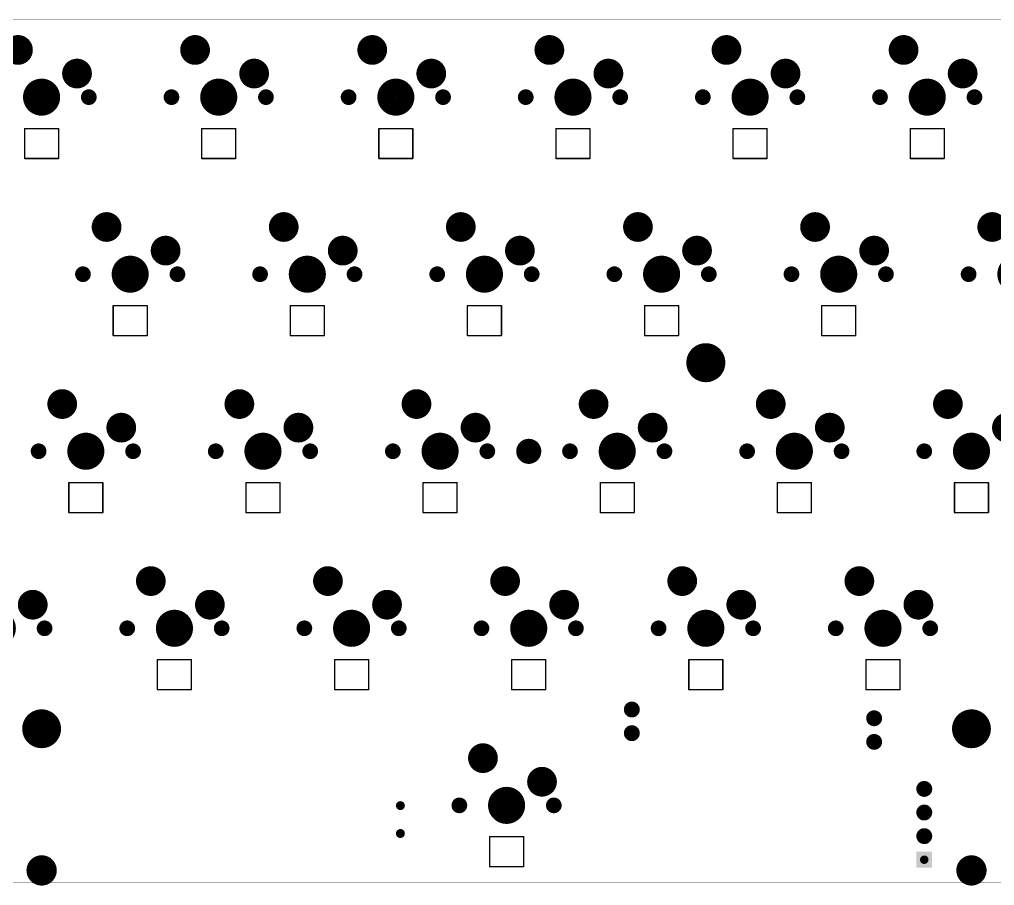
# Model space of a CAD drawing. Extents: x 589 to 894, y 793 to 886.
# Drawn here: x 710.5 to 815.4, y 792.8 to 886 of the extents above; entities that cross this region are included whole.
import ezdxf

# ---------------------------------------------------------------- set-up
doc = ezdxf.new("R2010")
doc.units = 0
doc.layers.get('0').update_dxf_attribs({"linetype": 'CONTINUOUS'})
for name, color, linetype in [('BOTTOMSOLDER', 6, 'CONTINUOUS'), ('KEEPOUTLAYER', 6, 'CONTINUOUS'), ('PADHOLELAYER', 156, 'CONTINUOUS')]:
    doc.layers.add(name, color=color, linetype=linetype)

# ---------------------------------------------------------------- blocks, each defined once
blk = doc.blocks.new('6028RGB_10')
at = {"layer": 'KEEPOUTLAYER', "const_width": 0.15}
for points in [[(-1.83, -1.6), (-1.83, 1.62)], [(-1.83, 1.62), (1.83, 1.62)], [(1.83, -1.6), (1.83, 1.62)], [(-1.83, -1.6), (1.83, -1.6)]]:
    blk.add_lwpolyline(points, dxfattribs=at)
at = {"layer": 'KEEPOUTLAYER', "const_width": 0.075}
for points in [[(-1.86, 1.62, 1), (-1.79, 1.62, 1)], [(-1.86, 1.62, 1), (-1.79, 1.62, 1)], [(1.79, 1.62, 1), (1.86, 1.62, 1)], [(1.79, 1.62, 1), (1.86, 1.62, 1)], [(-1.86, -1.6, 1), (-1.79, -1.6, 1)], [(-1.86, -1.6, 1), (-1.79, -1.6, 1)], [(1.79, -1.6, 1), (1.86, -1.6, 1)], [(1.79, -1.6, 1), (1.86, -1.6, 1)]]:
    blk.add_lwpolyline(points, format="xyb", close=True, dxfattribs=at)
blk = doc.blocks.new('6028RGB_11')
at = {"layer": 'KEEPOUTLAYER', "const_width": 0.15}
for points in [[(-1.83, 1.62), (1.83, 1.62)], [(-1.83, -1.6), (-1.83, 1.62)], [(1.83, -1.6), (1.83, 1.62)], [(-1.83, -1.6), (1.83, -1.6)]]:
    blk.add_lwpolyline(points, dxfattribs=at)
at = {"layer": 'KEEPOUTLAYER', "const_width": 0.075}
for points in [[(-1.86, 1.62, 1), (-1.79, 1.62, 1)], [(-1.86, 1.62, 1), (-1.79, 1.62, 1)], [(1.79, 1.62, 1), (1.86, 1.62, 1)], [(1.79, 1.62, 1), (1.86, 1.62, 1)], [(-1.86, -1.6, 1), (-1.79, -1.6, 1)], [(-1.86, -1.6, 1), (-1.79, -1.6, 1)], [(1.79, -1.6, 1), (1.86, -1.6, 1)], [(1.79, -1.6, 1), (1.86, -1.6, 1)]]:
    blk.add_lwpolyline(points, format="xyb", close=True, dxfattribs=at)
blk = doc.blocks.new('6028RGB_13')
at = {"layer": 'KEEPOUTLAYER', "const_width": 0.15}
for points in [[(-1.83, 1.62), (1.83, 1.62)], [(-1.83, -1.6), (-1.83, 1.62)], [(1.83, -1.6), (1.83, 1.62)], [(-1.83, -1.6), (1.83, -1.6)]]:
    blk.add_lwpolyline(points, dxfattribs=at)
at = {"layer": 'KEEPOUTLAYER', "const_width": 0.075}
for points in [[(-1.86, 1.62, 1), (-1.79, 1.62, 1)], [(-1.86, 1.62, 1), (-1.79, 1.62, 1)], [(1.79, 1.62, 1), (1.86, 1.62, 1)], [(1.79, 1.62, 1), (1.86, 1.62, 1)], [(-1.86, -1.6, 1), (-1.79, -1.6, 1)], [(-1.86, -1.6, 1), (-1.79, -1.6, 1)], [(1.79, -1.6, 1), (1.86, -1.6, 1)], [(1.79, -1.6, 1), (1.86, -1.6, 1)]]:
    blk.add_lwpolyline(points, format="xyb", close=True, dxfattribs=at)
blk = doc.blocks.new('6028RGB_20')
at = {"layer": 'KEEPOUTLAYER', "const_width": 0.15}
for points in [[(-1.83, -1.6), (-1.83, 1.62)], [(-1.83, 1.62), (1.83, 1.62)], [(1.83, -1.6), (1.83, 1.62)], [(-1.83, -1.6), (1.83, -1.6)]]:
    blk.add_lwpolyline(points, dxfattribs=at)
at = {"layer": 'KEEPOUTLAYER', "const_width": 0.075}
for points in [[(-1.86, 1.62, 1), (-1.79, 1.62, 1)], [(-1.86, 1.62, 1), (-1.79, 1.62, 1)], [(1.79, 1.62, 1), (1.86, 1.62, 1)], [(1.79, 1.62, 1), (1.86, 1.62, 1)], [(-1.86, -1.6, 1), (-1.79, -1.6, 1)], [(-1.86, -1.6, 1), (-1.79, -1.6, 1)], [(1.79, -1.6, 1), (1.86, -1.6, 1)], [(1.79, -1.6, 1), (1.86, -1.6, 1)]]:
    blk.add_lwpolyline(points, format="xyb", close=True, dxfattribs=at)
blk = doc.blocks.new('6028RGB_25')
at = {"layer": 'KEEPOUTLAYER', "const_width": 0.15}
for points in [[(-1.83, 1.62), (1.83, 1.62)], [(-1.83, -1.6), (-1.83, 1.62)], [(1.83, -1.6), (1.83, 1.62)], [(-1.83, -1.6), (1.83, -1.6)]]:
    blk.add_lwpolyline(points, dxfattribs=at)
at = {"layer": 'KEEPOUTLAYER', "const_width": 0.075}
for points in [[(-1.86, 1.62, 1), (-1.79, 1.62, 1)], [(-1.86, 1.62, 1), (-1.79, 1.62, 1)], [(1.79, 1.62, 1), (1.86, 1.62, 1)], [(1.79, 1.62, 1), (1.86, 1.62, 1)], [(-1.86, -1.6, 1), (-1.79, -1.6, 1)], [(-1.86, -1.6, 1), (-1.79, -1.6, 1)], [(1.79, -1.6, 1), (1.86, -1.6, 1)], [(1.79, -1.6, 1), (1.86, -1.6, 1)]]:
    blk.add_lwpolyline(points, format="xyb", close=True, dxfattribs=at)
blk = doc.blocks.new('6028RGB_26')
at = {"layer": 'KEEPOUTLAYER', "const_width": 0.15}
for points in [[(-1.83, -1.6), (-1.83, 1.62)], [(-1.83, 1.62), (1.83, 1.62)], [(1.83, -1.6), (1.83, 1.62)], [(-1.83, -1.6), (1.83, -1.6)]]:
    blk.add_lwpolyline(points, dxfattribs=at)
at = {"layer": 'KEEPOUTLAYER', "const_width": 0.075}
for points in [[(-1.86, 1.62, 1), (-1.79, 1.62, 1)], [(-1.86, 1.62, 1), (-1.79, 1.62, 1)], [(1.79, 1.62, 1), (1.86, 1.62, 1)], [(1.79, 1.62, 1), (1.86, 1.62, 1)], [(-1.86, -1.6, 1), (-1.79, -1.6, 1)], [(-1.86, -1.6, 1), (-1.79, -1.6, 1)], [(1.79, -1.6, 1), (1.86, -1.6, 1)], [(1.79, -1.6, 1), (1.86, -1.6, 1)]]:
    blk.add_lwpolyline(points, format="xyb", close=True, dxfattribs=at)
blk = doc.blocks.new('6028RGB_27')
at = {"layer": 'KEEPOUTLAYER', "const_width": 0.15}
for points in [[(-1.83, 1.62), (1.83, 1.62)], [(-1.83, -1.6), (-1.83, 1.62)], [(1.83, -1.6), (1.83, 1.62)], [(-1.83, -1.6), (1.83, -1.6)]]:
    blk.add_lwpolyline(points, dxfattribs=at)
at = {"layer": 'KEEPOUTLAYER', "const_width": 0.075}
for points in [[(-1.86, 1.62, 1), (-1.79, 1.62, 1)], [(-1.86, 1.62, 1), (-1.79, 1.62, 1)], [(1.79, 1.62, 1), (1.86, 1.62, 1)], [(1.79, 1.62, 1), (1.86, 1.62, 1)], [(-1.86, -1.6, 1), (-1.79, -1.6, 1)], [(-1.86, -1.6, 1), (-1.79, -1.6, 1)], [(1.79, -1.6, 1), (1.86, -1.6, 1)], [(1.79, -1.6, 1), (1.86, -1.6, 1)]]:
    blk.add_lwpolyline(points, format="xyb", close=True, dxfattribs=at)
blk = doc.blocks.new('6028RGB_28')
at = {"layer": 'KEEPOUTLAYER', "const_width": 0.15}
for points in [[(-1.83, -1.6), (-1.83, 1.62)], [(-1.83, 1.62), (1.83, 1.62)], [(1.83, -1.6), (1.83, 1.62)], [(-1.83, -1.6), (1.83, -1.6)]]:
    blk.add_lwpolyline(points, dxfattribs=at)
at = {"layer": 'KEEPOUTLAYER', "const_width": 0.075}
for points in [[(-1.86, 1.62, 1), (-1.79, 1.62, 1)], [(-1.86, 1.62, 1), (-1.79, 1.62, 1)], [(1.79, 1.62, 1), (1.86, 1.62, 1)], [(1.79, 1.62, 1), (1.86, 1.62, 1)], [(-1.86, -1.6, 1), (-1.79, -1.6, 1)], [(-1.86, -1.6, 1), (-1.79, -1.6, 1)], [(1.79, -1.6, 1), (1.86, -1.6, 1)], [(1.79, -1.6, 1), (1.86, -1.6, 1)]]:
    blk.add_lwpolyline(points, format="xyb", close=True, dxfattribs=at)
blk = doc.blocks.new('6028RGB_33')
at = {"layer": 'KEEPOUTLAYER', "const_width": 0.15}
for points in [[(-1.83, 1.62), (1.83, 1.62)], [(-1.83, -1.6), (-1.83, 1.62)], [(1.83, -1.6), (1.83, 1.62)], [(-1.83, -1.6), (1.83, -1.6)]]:
    blk.add_lwpolyline(points, dxfattribs=at)
at = {"layer": 'KEEPOUTLAYER', "const_width": 0.075}
for points in [[(-1.86, 1.62, 1), (-1.79, 1.62, 1)], [(-1.86, 1.62, 1), (-1.79, 1.62, 1)], [(1.79, 1.62, 1), (1.86, 1.62, 1)], [(1.79, 1.62, 1), (1.86, 1.62, 1)], [(-1.86, -1.6, 1), (-1.79, -1.6, 1)], [(-1.86, -1.6, 1), (-1.79, -1.6, 1)], [(1.79, -1.6, 1), (1.86, -1.6, 1)], [(1.79, -1.6, 1), (1.86, -1.6, 1)]]:
    blk.add_lwpolyline(points, format="xyb", close=True, dxfattribs=at)
blk = doc.blocks.new('6028RGB_34')
at = {"layer": 'KEEPOUTLAYER', "const_width": 0.15}
for points in [[(-1.83, -1.6), (-1.83, 1.62)], [(-1.83, 1.62), (1.83, 1.62)], [(1.83, -1.6), (1.83, 1.62)], [(-1.83, -1.6), (1.83, -1.6)]]:
    blk.add_lwpolyline(points, dxfattribs=at)
at = {"layer": 'KEEPOUTLAYER', "const_width": 0.075}
for points in [[(-1.86, 1.62, 1), (-1.79, 1.62, 1)], [(-1.86, 1.62, 1), (-1.79, 1.62, 1)], [(1.79, 1.62, 1), (1.86, 1.62, 1)], [(1.79, 1.62, 1), (1.86, 1.62, 1)], [(-1.86, -1.6, 1), (-1.79, -1.6, 1)], [(-1.86, -1.6, 1), (-1.79, -1.6, 1)], [(1.79, -1.6, 1), (1.86, -1.6, 1)], [(1.79, -1.6, 1), (1.86, -1.6, 1)]]:
    blk.add_lwpolyline(points, format="xyb", close=True, dxfattribs=at)
blk = doc.blocks.new('6028RGB_35')
at = {"layer": 'KEEPOUTLAYER', "const_width": 0.15}
for points in [[(-1.83, 1.62), (1.83, 1.62)], [(-1.83, -1.6), (-1.83, 1.62)], [(1.83, -1.6), (1.83, 1.62)], [(-1.83, -1.6), (1.83, -1.6)]]:
    blk.add_lwpolyline(points, dxfattribs=at)
at = {"layer": 'KEEPOUTLAYER', "const_width": 0.075}
for points in [[(-1.86, 1.62, 1), (-1.79, 1.62, 1)], [(-1.86, 1.62, 1), (-1.79, 1.62, 1)], [(1.79, 1.62, 1), (1.86, 1.62, 1)], [(1.79, 1.62, 1), (1.86, 1.62, 1)], [(-1.86, -1.6, 1), (-1.79, -1.6, 1)], [(-1.86, -1.6, 1), (-1.79, -1.6, 1)], [(1.79, -1.6, 1), (1.86, -1.6, 1)], [(1.79, -1.6, 1), (1.86, -1.6, 1)]]:
    blk.add_lwpolyline(points, format="xyb", close=True, dxfattribs=at)
blk = doc.blocks.new('6028RGB_36')
at = {"layer": 'KEEPOUTLAYER', "const_width": 0.15}
for points in [[(-1.83, -1.6), (-1.83, 1.62)], [(-1.83, 1.62), (1.83, 1.62)], [(1.83, -1.6), (1.83, 1.62)], [(-1.83, -1.6), (1.83, -1.6)]]:
    blk.add_lwpolyline(points, dxfattribs=at)
at = {"layer": 'KEEPOUTLAYER', "const_width": 0.075}
for points in [[(-1.86, 1.62, 1), (-1.79, 1.62, 1)], [(-1.86, 1.62, 1), (-1.79, 1.62, 1)], [(1.79, 1.62, 1), (1.86, 1.62, 1)], [(1.79, 1.62, 1), (1.86, 1.62, 1)], [(-1.86, -1.6, 1), (-1.79, -1.6, 1)], [(-1.86, -1.6, 1), (-1.79, -1.6, 1)], [(1.79, -1.6, 1), (1.86, -1.6, 1)], [(1.79, -1.6, 1), (1.86, -1.6, 1)]]:
    blk.add_lwpolyline(points, format="xyb", close=True, dxfattribs=at)
blk = doc.blocks.new('6028RGB_45')
at = {"layer": 'KEEPOUTLAYER', "const_width": 0.15}
for points in [[(-1.83, 1.62), (1.83, 1.62)], [(-1.83, -1.6), (-1.83, 1.62)], [(1.83, -1.6), (1.83, 1.62)], [(-1.83, -1.6), (1.83, -1.6)]]:
    blk.add_lwpolyline(points, dxfattribs=at)
at = {"layer": 'KEEPOUTLAYER', "const_width": 0.075}
for points in [[(-1.86, 1.62, 1), (-1.79, 1.62, 1)], [(-1.86, 1.62, 1), (-1.79, 1.62, 1)], [(1.79, 1.62, 1), (1.86, 1.62, 1)], [(1.79, 1.62, 1), (1.86, 1.62, 1)], [(-1.86, -1.6, 1), (-1.79, -1.6, 1)], [(-1.86, -1.6, 1), (-1.79, -1.6, 1)], [(1.79, -1.6, 1), (1.86, -1.6, 1)], [(1.79, -1.6, 1), (1.86, -1.6, 1)]]:
    blk.add_lwpolyline(points, format="xyb", close=True, dxfattribs=at)
blk = doc.blocks.new('6028RGB_53')
at = {"layer": 'KEEPOUTLAYER', "const_width": 0.15}
for points in [[(-1.83, -1.6), (-1.83, 1.62)], [(-1.83, 1.62), (1.83, 1.62)], [(1.83, -1.6), (1.83, 1.62)], [(-1.83, -1.6), (1.83, -1.6)]]:
    blk.add_lwpolyline(points, dxfattribs=at)
at = {"layer": 'KEEPOUTLAYER', "const_width": 0.075}
for points in [[(-1.86, 1.62, 1), (-1.79, 1.62, 1)], [(-1.86, 1.62, 1), (-1.79, 1.62, 1)], [(1.79, 1.62, 1), (1.86, 1.62, 1)], [(1.79, 1.62, 1), (1.86, 1.62, 1)], [(-1.86, -1.6, 1), (-1.79, -1.6, 1)], [(-1.86, -1.6, 1), (-1.79, -1.6, 1)], [(1.79, -1.6, 1), (1.86, -1.6, 1)], [(1.79, -1.6, 1), (1.86, -1.6, 1)]]:
    blk.add_lwpolyline(points, format="xyb", close=True, dxfattribs=at)
blk = doc.blocks.new('6028RGB_58')
at = {"layer": 'KEEPOUTLAYER', "const_width": 0.15}
for points in [[(-1.83, 1.62), (1.83, 1.62)], [(-1.83, -1.6), (-1.83, 1.62)], [(1.83, -1.6), (1.83, 1.62)], [(-1.83, -1.6), (1.83, -1.6)]]:
    blk.add_lwpolyline(points, dxfattribs=at)
at = {"layer": 'KEEPOUTLAYER', "const_width": 0.075}
for points in [[(-1.86, 1.62, 1), (-1.79, 1.62, 1)], [(-1.86, 1.62, 1), (-1.79, 1.62, 1)], [(1.79, 1.62, 1), (1.86, 1.62, 1)], [(1.79, 1.62, 1), (1.86, 1.62, 1)], [(-1.86, -1.6, 1), (-1.79, -1.6, 1)], [(-1.86, -1.6, 1), (-1.79, -1.6, 1)], [(1.79, -1.6, 1), (1.86, -1.6, 1)], [(1.79, -1.6, 1), (1.86, -1.6, 1)]]:
    blk.add_lwpolyline(points, format="xyb", close=True, dxfattribs=at)
blk = doc.blocks.new('6028RGB_59')
at = {"layer": 'KEEPOUTLAYER', "const_width": 0.15}
for points in [[(-1.83, -1.6), (-1.83, 1.62)], [(-1.83, 1.62), (1.83, 1.62)], [(1.83, -1.6), (1.83, 1.62)], [(-1.83, -1.6), (1.83, -1.6)]]:
    blk.add_lwpolyline(points, dxfattribs=at)
at = {"layer": 'KEEPOUTLAYER', "const_width": 0.075}
for points in [[(-1.86, 1.62, 1), (-1.79, 1.62, 1)], [(-1.86, 1.62, 1), (-1.79, 1.62, 1)], [(1.79, 1.62, 1), (1.86, 1.62, 1)], [(1.79, 1.62, 1), (1.86, 1.62, 1)], [(-1.86, -1.6, 1), (-1.79, -1.6, 1)], [(-1.86, -1.6, 1), (-1.79, -1.6, 1)], [(1.79, -1.6, 1), (1.86, -1.6, 1)], [(1.79, -1.6, 1), (1.86, -1.6, 1)]]:
    blk.add_lwpolyline(points, format="xyb", close=True, dxfattribs=at)
blk = doc.blocks.new('6028RGB_60')
at = {"layer": 'KEEPOUTLAYER', "const_width": 0.15}
for points in [[(-1.83, 1.62), (1.83, 1.62)], [(-1.83, -1.6), (-1.83, 1.62)], [(1.83, -1.6), (1.83, 1.62)], [(-1.83, -1.6), (1.83, -1.6)]]:
    blk.add_lwpolyline(points, dxfattribs=at)
at = {"layer": 'KEEPOUTLAYER', "const_width": 0.075}
for points in [[(-1.86, 1.62, 1), (-1.79, 1.62, 1)], [(-1.86, 1.62, 1), (-1.79, 1.62, 1)], [(1.79, 1.62, 1), (1.86, 1.62, 1)], [(1.79, 1.62, 1), (1.86, 1.62, 1)], [(-1.86, -1.6, 1), (-1.79, -1.6, 1)], [(-1.86, -1.6, 1), (-1.79, -1.6, 1)], [(1.79, -1.6, 1), (1.86, -1.6, 1)], [(1.79, -1.6, 1), (1.86, -1.6, 1)]]:
    blk.add_lwpolyline(points, format="xyb", close=True, dxfattribs=at)
blk = doc.blocks.new('6028RGB_61')
at = {"layer": 'KEEPOUTLAYER', "const_width": 0.15}
for points in [[(-1.83, -1.6), (-1.83, 1.62)], [(-1.83, 1.62), (1.83, 1.62)], [(1.83, -1.6), (1.83, 1.62)], [(-1.83, -1.6), (1.83, -1.6)]]:
    blk.add_lwpolyline(points, dxfattribs=at)
at = {"layer": 'KEEPOUTLAYER', "const_width": 0.075}
for points in [[(-1.86, 1.62, 1), (-1.79, 1.62, 1)], [(-1.86, 1.62, 1), (-1.79, 1.62, 1)], [(1.79, 1.62, 1), (1.86, 1.62, 1)], [(1.79, 1.62, 1), (1.86, 1.62, 1)], [(-1.86, -1.6, 1), (-1.79, -1.6, 1)], [(-1.86, -1.6, 1), (-1.79, -1.6, 1)], [(1.79, -1.6, 1), (1.86, -1.6, 1)], [(1.79, -1.6, 1), (1.86, -1.6, 1)]]:
    blk.add_lwpolyline(points, format="xyb", close=True, dxfattribs=at)
blk = doc.blocks.new('6028RGB_62')
at = {"layer": 'KEEPOUTLAYER', "const_width": 0.15}
for points in [[(-1.83, 1.62), (1.83, 1.62)], [(-1.83, -1.6), (-1.83, 1.62)], [(1.83, -1.6), (1.83, 1.62)], [(-1.83, -1.6), (1.83, -1.6)]]:
    blk.add_lwpolyline(points, dxfattribs=at)
at = {"layer": 'KEEPOUTLAYER', "const_width": 0.075}
for points in [[(-1.86, 1.62, 1), (-1.79, 1.62, 1)], [(-1.86, 1.62, 1), (-1.79, 1.62, 1)], [(1.79, 1.62, 1), (1.86, 1.62, 1)], [(1.79, 1.62, 1), (1.86, 1.62, 1)], [(-1.86, -1.6, 1), (-1.79, -1.6, 1)], [(-1.86, -1.6, 1), (-1.79, -1.6, 1)], [(1.79, -1.6, 1), (1.86, -1.6, 1)], [(1.79, -1.6, 1), (1.86, -1.6, 1)]]:
    blk.add_lwpolyline(points, format="xyb", close=True, dxfattribs=at)
blk = doc.blocks.new('6028RGB_68')
at = {"layer": 'KEEPOUTLAYER', "const_width": 0.15}
for points in [[(-1.83, 1.62), (1.83, 1.62)], [(-1.83, -1.6), (-1.83, 1.62)], [(1.83, -1.6), (1.83, 1.62)], [(-1.83, -1.6), (1.83, -1.6)]]:
    blk.add_lwpolyline(points, dxfattribs=at)
at = {"layer": 'KEEPOUTLAYER', "const_width": 0.075}
for points in [[(-1.86, 1.62, 1), (-1.79, 1.62, 1)], [(-1.86, 1.62, 1), (-1.79, 1.62, 1)], [(1.79, 1.62, 1), (1.86, 1.62, 1)], [(1.79, 1.62, 1), (1.86, 1.62, 1)], [(-1.86, -1.6, 1), (-1.79, -1.6, 1)], [(-1.86, -1.6, 1), (-1.79, -1.6, 1)], [(1.79, -1.6, 1), (1.86, -1.6, 1)], [(1.79, -1.6, 1), (1.86, -1.6, 1)]]:
    blk.add_lwpolyline(points, format="xyb", close=True, dxfattribs=at)
blk = doc.blocks.new('6028RGB_69')
at = {"layer": 'KEEPOUTLAYER', "const_width": 0.15}
for points in [[(-1.83, -1.6), (-1.83, 1.62)], [(-1.83, 1.62), (1.83, 1.62)], [(1.83, -1.6), (1.83, 1.62)], [(-1.83, -1.6), (1.83, -1.6)]]:
    blk.add_lwpolyline(points, dxfattribs=at)
at = {"layer": 'KEEPOUTLAYER', "const_width": 0.075}
for points in [[(-1.86, 1.62, 1), (-1.79, 1.62, 1)], [(-1.86, 1.62, 1), (-1.79, 1.62, 1)], [(1.79, 1.62, 1), (1.86, 1.62, 1)], [(1.79, 1.62, 1), (1.86, 1.62, 1)], [(-1.86, -1.6, 1), (-1.79, -1.6, 1)], [(-1.86, -1.6, 1), (-1.79, -1.6, 1)], [(1.79, -1.6, 1), (1.86, -1.6, 1)], [(1.79, -1.6, 1), (1.86, -1.6, 1)]]:
    blk.add_lwpolyline(points, format="xyb", close=True, dxfattribs=at)
blk = doc.blocks.new('6028RGB_70')
at = {"layer": 'KEEPOUTLAYER', "const_width": 0.15}
for points in [[(-1.83, 1.62), (1.83, 1.62)], [(-1.83, -1.6), (-1.83, 1.62)], [(1.83, -1.6), (1.83, 1.62)], [(-1.83, -1.6), (1.83, -1.6)]]:
    blk.add_lwpolyline(points, dxfattribs=at)
at = {"layer": 'KEEPOUTLAYER', "const_width": 0.075}
for points in [[(-1.86, 1.62, 1), (-1.79, 1.62, 1)], [(-1.86, 1.62, 1), (-1.79, 1.62, 1)], [(1.79, 1.62, 1), (1.86, 1.62, 1)], [(1.79, 1.62, 1), (1.86, 1.62, 1)], [(-1.86, -1.6, 1), (-1.79, -1.6, 1)], [(-1.86, -1.6, 1), (-1.79, -1.6, 1)], [(1.79, -1.6, 1), (1.86, -1.6, 1)], [(1.79, -1.6, 1), (1.86, -1.6, 1)]]:
    blk.add_lwpolyline(points, format="xyb", close=True, dxfattribs=at)
blk = doc.blocks.new('6028RGB_71')
at = {"layer": 'KEEPOUTLAYER', "const_width": 0.15}
for points in [[(-1.83, -1.6), (-1.83, 1.62)], [(-1.83, 1.62), (1.83, 1.62)], [(1.83, -1.6), (1.83, 1.62)], [(-1.83, -1.6), (1.83, -1.6)]]:
    blk.add_lwpolyline(points, dxfattribs=at)
at = {"layer": 'KEEPOUTLAYER', "const_width": 0.075}
for points in [[(-1.86, 1.62, 1), (-1.79, 1.62, 1)], [(-1.86, 1.62, 1), (-1.79, 1.62, 1)], [(1.79, 1.62, 1), (1.86, 1.62, 1)], [(1.79, 1.62, 1), (1.86, 1.62, 1)], [(-1.86, -1.6, 1), (-1.79, -1.6, 1)], [(-1.86, -1.6, 1), (-1.79, -1.6, 1)], [(1.79, -1.6, 1), (1.86, -1.6, 1)], [(1.79, -1.6, 1), (1.86, -1.6, 1)]]:
    blk.add_lwpolyline(points, format="xyb", close=True, dxfattribs=at)
blk = doc.blocks.new('6_25X____74')
at = {"layer": 'BOTTOMSOLDER'}
for points, const_width in [([(-51.05, 8.24, 1), (-48.96, 8.24, 1)], 2.09), ([(48.95, 8.24, 1), (51.04, 8.24, 1)], 2.09), ([(-50.82, -7, 1), (-49.19, -7, 1)], 1.63), ([(49.18, -7, 1), (50.81, -7, 1)], 1.63)]:
    blk.add_lwpolyline(points, format="xyb", close=True, dxfattribs=dict(at, const_width=const_width))
at = {"layer": 'PADHOLELAYER'}
for points, const_width in [([(-51, 8.24, 1), (-49.01, 8.24, 1)], 1.99), ([(49, 8.24, 1), (50.99, 8.24, 1)], 1.99), ([(-50.77, -7, 1), (-49.24, -7, 1)], 1.52), ([(49.23, -7, 1), (50.76, -7, 1)], 1.52)]:
    blk.add_lwpolyline(points, format="xyb", close=True, dxfattribs=dict(at, const_width=const_width))
blk = doc.blocks.new('____144')
at = {"layer": 'BOTTOMSOLDER'}
for points, const_width in [([(-3.34, 5.08, 1), (-1.74, 5.08, 1)], 1.6), ([(3.01, 2.54, 1), (4.61, 2.54, 1)], 1.6), ([(-1, 0, 1), (1, 0, 1)], 1.99), ([(-5.5, 0, 1), (-4.66, 0, 1)], 0.85), ([(4.66, 0, 1), (5.5, 0, 1)], 0.85)]:
    blk.add_lwpolyline(points, format="xyb", close=True, dxfattribs=dict(at, const_width=const_width))
at = {"layer": 'PADHOLELAYER'}
for points, const_width in [([(-3.29, 5.08, 1), (-1.79, 5.08, 1)], 1.5), ([(3.06, 2.54, 1), (4.56, 2.54, 1)], 1.5), ([(-1, 0, 1), (1, 0, 1)], 1.99), ([(-5.5, 0, 1), (-4.66, 0, 1)], 0.85), ([(4.66, 0, 1), (5.5, 0, 1)], 0.85)]:
    blk.add_lwpolyline(points, format="xyb", close=True, dxfattribs=dict(at, const_width=const_width))
blk = doc.blocks.new('____147')
at = {"layer": 'BOTTOMSOLDER'}
for points, const_width in [([(-3.34, 5.08, 1), (-1.74, 5.08, 1)], 1.6), ([(3.01, 2.54, 1), (4.61, 2.54, 1)], 1.6), ([(-1, 0, 1), (1, 0, 1)], 1.99), ([(-5.5, 0, 1), (-4.66, 0, 1)], 0.85), ([(4.66, 0, 1), (5.5, 0, 1)], 0.85)]:
    blk.add_lwpolyline(points, format="xyb", close=True, dxfattribs=dict(at, const_width=const_width))
at = {"layer": 'PADHOLELAYER'}
for points, const_width in [([(-3.29, 5.08, 1), (-1.79, 5.08, 1)], 1.5), ([(3.06, 2.54, 1), (4.56, 2.54, 1)], 1.5), ([(-1, 0, 1), (1, 0, 1)], 1.99), ([(-5.5, 0, 1), (-4.66, 0, 1)], 0.85), ([(4.66, 0, 1), (5.5, 0, 1)], 0.85)]:
    blk.add_lwpolyline(points, format="xyb", close=True, dxfattribs=dict(at, const_width=const_width))
blk = doc.blocks.new('____148')
at = {"layer": 'BOTTOMSOLDER'}
for points, const_width in [([(-3.34, 5.08, 1), (-1.74, 5.08, 1)], 1.6), ([(3.01, 2.54, 1), (4.61, 2.54, 1)], 1.6), ([(-1, 0, 1), (1, 0, 1)], 1.99), ([(-5.5, 0, 1), (-4.66, 0, 1)], 0.85), ([(4.66, 0, 1), (5.5, 0, 1)], 0.85)]:
    blk.add_lwpolyline(points, format="xyb", close=True, dxfattribs=dict(at, const_width=const_width))
at = {"layer": 'PADHOLELAYER'}
for points, const_width in [([(-3.29, 5.08, 1), (-1.79, 5.08, 1)], 1.5), ([(3.06, 2.54, 1), (4.56, 2.54, 1)], 1.5), ([(-1, 0, 1), (1, 0, 1)], 1.99), ([(-5.5, 0, 1), (-4.66, 0, 1)], 0.85), ([(4.66, 0, 1), (5.5, 0, 1)], 0.85)]:
    blk.add_lwpolyline(points, format="xyb", close=True, dxfattribs=dict(at, const_width=const_width))
blk = doc.blocks.new('____150')
at = {"layer": 'BOTTOMSOLDER'}
for points, const_width in [([(-3.34, 5.08, 1), (-1.74, 5.08, 1)], 1.6), ([(3.01, 2.54, 1), (4.61, 2.54, 1)], 1.6), ([(-1, 0, 1), (1, 0, 1)], 1.99), ([(-5.5, 0, 1), (-4.66, 0, 1)], 0.85), ([(4.66, 0, 1), (5.5, 0, 1)], 0.85)]:
    blk.add_lwpolyline(points, format="xyb", close=True, dxfattribs=dict(at, const_width=const_width))
at = {"layer": 'PADHOLELAYER'}
for points, const_width in [([(-3.29, 5.08, 1), (-1.79, 5.08, 1)], 1.5), ([(3.06, 2.54, 1), (4.56, 2.54, 1)], 1.5), ([(-1, 0, 1), (1, 0, 1)], 1.99), ([(-5.5, 0, 1), (-4.66, 0, 1)], 0.85), ([(4.66, 0, 1), (5.5, 0, 1)], 0.85)]:
    blk.add_lwpolyline(points, format="xyb", close=True, dxfattribs=dict(at, const_width=const_width))
blk = doc.blocks.new('____153')
at = {"layer": 'BOTTOMSOLDER'}
for points, const_width in [([(-3.34, 5.08, 1), (-1.74, 5.08, 1)], 1.6), ([(3.01, 2.54, 1), (4.61, 2.54, 1)], 1.6), ([(-1, 0, 1), (1, 0, 1)], 1.99), ([(-5.5, 0, 1), (-4.66, 0, 1)], 0.85), ([(4.66, 0, 1), (5.5, 0, 1)], 0.85)]:
    blk.add_lwpolyline(points, format="xyb", close=True, dxfattribs=dict(at, const_width=const_width))
at = {"layer": 'PADHOLELAYER'}
for points, const_width in [([(-3.29, 5.08, 1), (-1.79, 5.08, 1)], 1.5), ([(3.06, 2.54, 1), (4.56, 2.54, 1)], 1.5), ([(-1, 0, 1), (1, 0, 1)], 1.99), ([(-5.5, 0, 1), (-4.66, 0, 1)], 0.85), ([(4.66, 0, 1), (5.5, 0, 1)], 0.85)]:
    blk.add_lwpolyline(points, format="xyb", close=True, dxfattribs=dict(at, const_width=const_width))
blk = doc.blocks.new('____154')
at = {"layer": 'BOTTOMSOLDER'}
for points, const_width in [([(-3.34, 5.08, 1), (-1.74, 5.08, 1)], 1.6), ([(3.01, 2.54, 1), (4.61, 2.54, 1)], 1.6), ([(-1, 0, 1), (1, 0, 1)], 1.99), ([(-5.5, 0, 1), (-4.66, 0, 1)], 0.85), ([(4.66, 0, 1), (5.5, 0, 1)], 0.85)]:
    blk.add_lwpolyline(points, format="xyb", close=True, dxfattribs=dict(at, const_width=const_width))
at = {"layer": 'PADHOLELAYER'}
for points, const_width in [([(-3.29, 5.08, 1), (-1.79, 5.08, 1)], 1.5), ([(3.06, 2.54, 1), (4.56, 2.54, 1)], 1.5), ([(-1, 0, 1), (1, 0, 1)], 1.99), ([(-5.5, 0, 1), (-4.66, 0, 1)], 0.85), ([(4.66, 0, 1), (5.5, 0, 1)], 0.85)]:
    blk.add_lwpolyline(points, format="xyb", close=True, dxfattribs=dict(at, const_width=const_width))
blk = doc.blocks.new('____165')
at = {"layer": 'BOTTOMSOLDER'}
for points, const_width in [([(-3.34, 5.08, 1), (-1.74, 5.08, 1)], 1.6), ([(3.01, 2.54, 1), (4.61, 2.54, 1)], 1.6), ([(-1, 0, 1), (1, 0, 1)], 1.99), ([(-5.5, 0, 1), (-4.66, 0, 1)], 0.85), ([(4.66, 0, 1), (5.5, 0, 1)], 0.85)]:
    blk.add_lwpolyline(points, format="xyb", close=True, dxfattribs=dict(at, const_width=const_width))
at = {"layer": 'PADHOLELAYER'}
for points, const_width in [([(-3.29, 5.08, 1), (-1.79, 5.08, 1)], 1.5), ([(3.06, 2.54, 1), (4.56, 2.54, 1)], 1.5), ([(-1, 0, 1), (1, 0, 1)], 1.99), ([(-5.5, 0, 1), (-4.66, 0, 1)], 0.85), ([(4.66, 0, 1), (5.5, 0, 1)], 0.85)]:
    blk.add_lwpolyline(points, format="xyb", close=True, dxfattribs=dict(at, const_width=const_width))
blk = doc.blocks.new('____166')
at = {"layer": 'BOTTOMSOLDER'}
for points, const_width in [([(-3.34, 5.08, 1), (-1.74, 5.08, 1)], 1.6), ([(3.01, 2.54, 1), (4.61, 2.54, 1)], 1.6), ([(-1, 0, 1), (1, 0, 1)], 1.99), ([(-5.5, 0, 1), (-4.66, 0, 1)], 0.85), ([(4.66, 0, 1), (5.5, 0, 1)], 0.85)]:
    blk.add_lwpolyline(points, format="xyb", close=True, dxfattribs=dict(at, const_width=const_width))
at = {"layer": 'PADHOLELAYER'}
for points, const_width in [([(-3.29, 5.08, 1), (-1.79, 5.08, 1)], 1.5), ([(3.06, 2.54, 1), (4.56, 2.54, 1)], 1.5), ([(-1, 0, 1), (1, 0, 1)], 1.99), ([(-5.5, 0, 1), (-4.66, 0, 1)], 0.85), ([(4.66, 0, 1), (5.5, 0, 1)], 0.85)]:
    blk.add_lwpolyline(points, format="xyb", close=True, dxfattribs=dict(at, const_width=const_width))
blk = doc.blocks.new('____173')
at = {"layer": 'BOTTOMSOLDER'}
for points, const_width in [([(-3.34, 5.08, 1), (-1.74, 5.08, 1)], 1.6), ([(3.01, 2.54, 1), (4.61, 2.54, 1)], 1.6), ([(-1, 0, 1), (1, 0, 1)], 1.99), ([(-5.5, 0, 1), (-4.66, 0, 1)], 0.85), ([(4.66, 0, 1), (5.5, 0, 1)], 0.85)]:
    blk.add_lwpolyline(points, format="xyb", close=True, dxfattribs=dict(at, const_width=const_width))
at = {"layer": 'PADHOLELAYER'}
for points, const_width in [([(-3.29, 5.08, 1), (-1.79, 5.08, 1)], 1.5), ([(3.06, 2.54, 1), (4.56, 2.54, 1)], 1.5), ([(-1, 0, 1), (1, 0, 1)], 1.99), ([(-5.5, 0, 1), (-4.66, 0, 1)], 0.85), ([(4.66, 0, 1), (5.5, 0, 1)], 0.85)]:
    blk.add_lwpolyline(points, format="xyb", close=True, dxfattribs=dict(at, const_width=const_width))
blk = doc.blocks.new('____174')
at = {"layer": 'BOTTOMSOLDER'}
for points, const_width in [([(-3.34, 5.08, 1), (-1.74, 5.08, 1)], 1.6), ([(3.01, 2.54, 1), (4.61, 2.54, 1)], 1.6), ([(-1, 0, 1), (1, 0, 1)], 1.99), ([(-5.5, 0, 1), (-4.66, 0, 1)], 0.85), ([(4.66, 0, 1), (5.5, 0, 1)], 0.85)]:
    blk.add_lwpolyline(points, format="xyb", close=True, dxfattribs=dict(at, const_width=const_width))
at = {"layer": 'PADHOLELAYER'}
for points, const_width in [([(-3.29, 5.08, 1), (-1.79, 5.08, 1)], 1.5), ([(3.06, 2.54, 1), (4.56, 2.54, 1)], 1.5), ([(-1, 0, 1), (1, 0, 1)], 1.99), ([(-5.5, 0, 1), (-4.66, 0, 1)], 0.85), ([(4.66, 0, 1), (5.5, 0, 1)], 0.85)]:
    blk.add_lwpolyline(points, format="xyb", close=True, dxfattribs=dict(at, const_width=const_width))
blk = doc.blocks.new('____175')
at = {"layer": 'BOTTOMSOLDER'}
for points, const_width in [([(-3.34, 5.08, 1), (-1.74, 5.08, 1)], 1.6), ([(3.01, 2.54, 1), (4.61, 2.54, 1)], 1.6), ([(-1, 0, 1), (1, 0, 1)], 1.99), ([(-5.5, 0, 1), (-4.66, 0, 1)], 0.85), ([(4.66, 0, 1), (5.5, 0, 1)], 0.85)]:
    blk.add_lwpolyline(points, format="xyb", close=True, dxfattribs=dict(at, const_width=const_width))
at = {"layer": 'PADHOLELAYER'}
for points, const_width in [([(-3.29, 5.08, 1), (-1.79, 5.08, 1)], 1.5), ([(3.06, 2.54, 1), (4.56, 2.54, 1)], 1.5), ([(-1, 0, 1), (1, 0, 1)], 1.99), ([(-5.5, 0, 1), (-4.66, 0, 1)], 0.85), ([(4.66, 0, 1), (5.5, 0, 1)], 0.85)]:
    blk.add_lwpolyline(points, format="xyb", close=True, dxfattribs=dict(at, const_width=const_width))
blk = doc.blocks.new('____176')
at = {"layer": 'BOTTOMSOLDER'}
for points, const_width in [([(-3.34, 5.08, 1), (-1.74, 5.08, 1)], 1.6), ([(3.01, 2.54, 1), (4.61, 2.54, 1)], 1.6), ([(-1, 0, 1), (1, 0, 1)], 1.99), ([(-5.5, 0, 1), (-4.66, 0, 1)], 0.85), ([(4.66, 0, 1), (5.5, 0, 1)], 0.85)]:
    blk.add_lwpolyline(points, format="xyb", close=True, dxfattribs=dict(at, const_width=const_width))
at = {"layer": 'PADHOLELAYER'}
for points, const_width in [([(-3.29, 5.08, 1), (-1.79, 5.08, 1)], 1.5), ([(3.06, 2.54, 1), (4.56, 2.54, 1)], 1.5), ([(-1, 0, 1), (1, 0, 1)], 1.99), ([(-5.5, 0, 1), (-4.66, 0, 1)], 0.85), ([(4.66, 0, 1), (5.5, 0, 1)], 0.85)]:
    blk.add_lwpolyline(points, format="xyb", close=True, dxfattribs=dict(at, const_width=const_width))
blk = doc.blocks.new('____177')
at = {"layer": 'BOTTOMSOLDER'}
for points, const_width in [([(-3.34, 5.08, 1), (-1.74, 5.08, 1)], 1.6), ([(3.01, 2.54, 1), (4.61, 2.54, 1)], 1.6), ([(-1, 0, 1), (1, 0, 1)], 1.99), ([(-5.5, 0, 1), (-4.66, 0, 1)], 0.85), ([(4.66, 0, 1), (5.5, 0, 1)], 0.85)]:
    blk.add_lwpolyline(points, format="xyb", close=True, dxfattribs=dict(at, const_width=const_width))
at = {"layer": 'PADHOLELAYER'}
for points, const_width in [([(-3.29, 5.08, 1), (-1.79, 5.08, 1)], 1.5), ([(3.06, 2.54, 1), (4.56, 2.54, 1)], 1.5), ([(-1, 0, 1), (1, 0, 1)], 1.99), ([(-5.5, 0, 1), (-4.66, 0, 1)], 0.85), ([(4.66, 0, 1), (5.5, 0, 1)], 0.85)]:
    blk.add_lwpolyline(points, format="xyb", close=True, dxfattribs=dict(at, const_width=const_width))
blk = doc.blocks.new('____178')
at = {"layer": 'BOTTOMSOLDER'}
for points, const_width in [([(-3.34, 5.08, 1), (-1.74, 5.08, 1)], 1.6), ([(3.01, 2.54, 1), (4.61, 2.54, 1)], 1.6), ([(-1, 0, 1), (1, 0, 1)], 1.99), ([(-5.5, 0, 1), (-4.66, 0, 1)], 0.85), ([(4.66, 0, 1), (5.5, 0, 1)], 0.85)]:
    blk.add_lwpolyline(points, format="xyb", close=True, dxfattribs=dict(at, const_width=const_width))
at = {"layer": 'PADHOLELAYER'}
for points, const_width in [([(-3.29, 5.08, 1), (-1.79, 5.08, 1)], 1.5), ([(3.06, 2.54, 1), (4.56, 2.54, 1)], 1.5), ([(-1, 0, 1), (1, 0, 1)], 1.99), ([(-5.5, 0, 1), (-4.66, 0, 1)], 0.85), ([(4.66, 0, 1), (5.5, 0, 1)], 0.85)]:
    blk.add_lwpolyline(points, format="xyb", close=True, dxfattribs=dict(at, const_width=const_width))
blk = doc.blocks.new('____180')
at = {"layer": 'BOTTOMSOLDER'}
for points, const_width in [([(-3.34, 5.08, 1), (-1.74, 5.08, 1)], 1.6), ([(3.01, 2.54, 1), (4.61, 2.54, 1)], 1.6), ([(-1, 0, 1), (1, 0, 1)], 1.99), ([(-5.5, 0, 1), (-4.66, 0, 1)], 0.85), ([(4.66, 0, 1), (5.5, 0, 1)], 0.85)]:
    blk.add_lwpolyline(points, format="xyb", close=True, dxfattribs=dict(at, const_width=const_width))
at = {"layer": 'PADHOLELAYER'}
for points, const_width in [([(-3.29, 5.08, 1), (-1.79, 5.08, 1)], 1.5), ([(3.06, 2.54, 1), (4.56, 2.54, 1)], 1.5), ([(-1, 0, 1), (1, 0, 1)], 1.99), ([(-5.5, 0, 1), (-4.66, 0, 1)], 0.85), ([(4.66, 0, 1), (5.5, 0, 1)], 0.85)]:
    blk.add_lwpolyline(points, format="xyb", close=True, dxfattribs=dict(at, const_width=const_width))
blk = doc.blocks.new('____184')
at = {"layer": 'BOTTOMSOLDER'}
for points, const_width in [([(-3.34, 5.08, 1), (-1.74, 5.08, 1)], 1.6), ([(3.01, 2.54, 1), (4.61, 2.54, 1)], 1.6), ([(-1, 0, 1), (1, 0, 1)], 1.99), ([(-5.5, 0, 1), (-4.66, 0, 1)], 0.85), ([(4.66, 0, 1), (5.5, 0, 1)], 0.85)]:
    blk.add_lwpolyline(points, format="xyb", close=True, dxfattribs=dict(at, const_width=const_width))
at = {"layer": 'PADHOLELAYER'}
for points, const_width in [([(-3.29, 5.08, 1), (-1.79, 5.08, 1)], 1.5), ([(3.06, 2.54, 1), (4.56, 2.54, 1)], 1.5), ([(-1, 0, 1), (1, 0, 1)], 1.99), ([(-5.5, 0, 1), (-4.66, 0, 1)], 0.85), ([(4.66, 0, 1), (5.5, 0, 1)], 0.85)]:
    blk.add_lwpolyline(points, format="xyb", close=True, dxfattribs=dict(at, const_width=const_width))
blk = doc.blocks.new('____186')
at = {"layer": 'BOTTOMSOLDER'}
for points, const_width in [([(-3.34, 5.08, 1), (-1.74, 5.08, 1)], 1.6), ([(3.01, 2.54, 1), (4.61, 2.54, 1)], 1.6), ([(-1, 0, 1), (1, 0, 1)], 1.99), ([(-5.5, 0, 1), (-4.66, 0, 1)], 0.85), ([(4.66, 0, 1), (5.5, 0, 1)], 0.85)]:
    blk.add_lwpolyline(points, format="xyb", close=True, dxfattribs=dict(at, const_width=const_width))
at = {"layer": 'PADHOLELAYER'}
for points, const_width in [([(-3.29, 5.08, 1), (-1.79, 5.08, 1)], 1.5), ([(3.06, 2.54, 1), (4.56, 2.54, 1)], 1.5), ([(-1, 0, 1), (1, 0, 1)], 1.99), ([(-5.5, 0, 1), (-4.66, 0, 1)], 0.85), ([(4.66, 0, 1), (5.5, 0, 1)], 0.85)]:
    blk.add_lwpolyline(points, format="xyb", close=True, dxfattribs=dict(at, const_width=const_width))
blk = doc.blocks.new('____188')
at = {"layer": 'BOTTOMSOLDER'}
for points, const_width in [([(-3.34, 5.08, 1), (-1.74, 5.08, 1)], 1.6), ([(3.01, 2.54, 1), (4.61, 2.54, 1)], 1.6), ([(-1, 0, 1), (1, 0, 1)], 1.99), ([(-5.5, 0, 1), (-4.66, 0, 1)], 0.85), ([(4.66, 0, 1), (5.5, 0, 1)], 0.85)]:
    blk.add_lwpolyline(points, format="xyb", close=True, dxfattribs=dict(at, const_width=const_width))
at = {"layer": 'PADHOLELAYER'}
for points, const_width in [([(-3.29, 5.08, 1), (-1.79, 5.08, 1)], 1.5), ([(3.06, 2.54, 1), (4.56, 2.54, 1)], 1.5), ([(-1, 0, 1), (1, 0, 1)], 1.99), ([(-5.5, 0, 1), (-4.66, 0, 1)], 0.85), ([(4.66, 0, 1), (5.5, 0, 1)], 0.85)]:
    blk.add_lwpolyline(points, format="xyb", close=True, dxfattribs=dict(at, const_width=const_width))
blk = doc.blocks.new('____195')
at = {"layer": 'BOTTOMSOLDER'}
for points, const_width in [([(-3.34, 5.08, 1), (-1.74, 5.08, 1)], 1.6), ([(3.01, 2.54, 1), (4.61, 2.54, 1)], 1.6), ([(-1, 0, 1), (1, 0, 1)], 1.99), ([(-5.5, 0, 1), (-4.66, 0, 1)], 0.85), ([(4.66, 0, 1), (5.5, 0, 1)], 0.85)]:
    blk.add_lwpolyline(points, format="xyb", close=True, dxfattribs=dict(at, const_width=const_width))
at = {"layer": 'PADHOLELAYER'}
for points, const_width in [([(-3.29, 5.08, 1), (-1.79, 5.08, 1)], 1.5), ([(3.06, 2.54, 1), (4.56, 2.54, 1)], 1.5), ([(-1, 0, 1), (1, 0, 1)], 1.99), ([(-5.5, 0, 1), (-4.66, 0, 1)], 0.85), ([(4.66, 0, 1), (5.5, 0, 1)], 0.85)]:
    blk.add_lwpolyline(points, format="xyb", close=True, dxfattribs=dict(at, const_width=const_width))
blk = doc.blocks.new('____196')
at = {"layer": 'BOTTOMSOLDER'}
for points, const_width in [([(-3.34, 5.08, 1), (-1.74, 5.08, 1)], 1.6), ([(3.01, 2.54, 1), (4.61, 2.54, 1)], 1.6), ([(-1, 0, 1), (1, 0, 1)], 1.99), ([(-5.5, 0, 1), (-4.66, 0, 1)], 0.85), ([(4.66, 0, 1), (5.5, 0, 1)], 0.85)]:
    blk.add_lwpolyline(points, format="xyb", close=True, dxfattribs=dict(at, const_width=const_width))
at = {"layer": 'PADHOLELAYER'}
for points, const_width in [([(-3.29, 5.08, 1), (-1.79, 5.08, 1)], 1.5), ([(3.06, 2.54, 1), (4.56, 2.54, 1)], 1.5), ([(-1, 0, 1), (1, 0, 1)], 1.99), ([(-5.5, 0, 1), (-4.66, 0, 1)], 0.85), ([(4.66, 0, 1), (5.5, 0, 1)], 0.85)]:
    blk.add_lwpolyline(points, format="xyb", close=True, dxfattribs=dict(at, const_width=const_width))
blk = doc.blocks.new('____197')
at = {"layer": 'BOTTOMSOLDER'}
for points, const_width in [([(-3.34, 5.08, 1), (-1.74, 5.08, 1)], 1.6), ([(3.01, 2.54, 1), (4.61, 2.54, 1)], 1.6), ([(-1, 0, 1), (1, 0, 1)], 1.99), ([(-5.5, 0, 1), (-4.66, 0, 1)], 0.85), ([(4.66, 0, 1), (5.5, 0, 1)], 0.85)]:
    blk.add_lwpolyline(points, format="xyb", close=True, dxfattribs=dict(at, const_width=const_width))
at = {"layer": 'PADHOLELAYER'}
for points, const_width in [([(-3.29, 5.08, 1), (-1.79, 5.08, 1)], 1.5), ([(3.06, 2.54, 1), (4.56, 2.54, 1)], 1.5), ([(-1, 0, 1), (1, 0, 1)], 1.99), ([(-5.5, 0, 1), (-4.66, 0, 1)], 0.85), ([(4.66, 0, 1), (5.5, 0, 1)], 0.85)]:
    blk.add_lwpolyline(points, format="xyb", close=True, dxfattribs=dict(at, const_width=const_width))
blk = doc.blocks.new('____198')
at = {"layer": 'BOTTOMSOLDER'}
for points, const_width in [([(-3.34, 5.08, 1), (-1.74, 5.08, 1)], 1.6), ([(3.01, 2.54, 1), (4.61, 2.54, 1)], 1.6), ([(-1, 0, 1), (1, 0, 1)], 1.99), ([(-5.5, 0, 1), (-4.66, 0, 1)], 0.85), ([(4.66, 0, 1), (5.5, 0, 1)], 0.85)]:
    blk.add_lwpolyline(points, format="xyb", close=True, dxfattribs=dict(at, const_width=const_width))
at = {"layer": 'PADHOLELAYER'}
for points, const_width in [([(-3.29, 5.08, 1), (-1.79, 5.08, 1)], 1.5), ([(3.06, 2.54, 1), (4.56, 2.54, 1)], 1.5), ([(-1, 0, 1), (1, 0, 1)], 1.99), ([(-5.5, 0, 1), (-4.66, 0, 1)], 0.85), ([(4.66, 0, 1), (5.5, 0, 1)], 0.85)]:
    blk.add_lwpolyline(points, format="xyb", close=True, dxfattribs=dict(at, const_width=const_width))
blk = doc.blocks.new('____199')
at = {"layer": 'BOTTOMSOLDER'}
for points, const_width in [([(-3.34, 5.08, 1), (-1.74, 5.08, 1)], 1.6), ([(3.01, 2.54, 1), (4.61, 2.54, 1)], 1.6), ([(-1, 0, 1), (1, 0, 1)], 1.99), ([(-5.5, 0, 1), (-4.66, 0, 1)], 0.85), ([(4.66, 0, 1), (5.5, 0, 1)], 0.85)]:
    blk.add_lwpolyline(points, format="xyb", close=True, dxfattribs=dict(at, const_width=const_width))
at = {"layer": 'PADHOLELAYER'}
for points, const_width in [([(-3.29, 5.08, 1), (-1.79, 5.08, 1)], 1.5), ([(3.06, 2.54, 1), (4.56, 2.54, 1)], 1.5), ([(-1, 0, 1), (1, 0, 1)], 1.99), ([(-5.5, 0, 1), (-4.66, 0, 1)], 0.85), ([(4.66, 0, 1), (5.5, 0, 1)], 0.85)]:
    blk.add_lwpolyline(points, format="xyb", close=True, dxfattribs=dict(at, const_width=const_width))
blk = doc.blocks.new('____200')
at = {"layer": 'BOTTOMSOLDER'}
for points, const_width in [([(-3.34, 5.08, 1), (-1.74, 5.08, 1)], 1.6), ([(3.01, 2.54, 1), (4.61, 2.54, 1)], 1.6), ([(-1, 0, 1), (1, 0, 1)], 1.99), ([(-5.5, 0, 1), (-4.66, 0, 1)], 0.85), ([(4.66, 0, 1), (5.5, 0, 1)], 0.85)]:
    blk.add_lwpolyline(points, format="xyb", close=True, dxfattribs=dict(at, const_width=const_width))
at = {"layer": 'PADHOLELAYER'}
for points, const_width in [([(-3.29, 5.08, 1), (-1.79, 5.08, 1)], 1.5), ([(3.06, 2.54, 1), (4.56, 2.54, 1)], 1.5), ([(-1, 0, 1), (1, 0, 1)], 1.99), ([(-5.5, 0, 1), (-4.66, 0, 1)], 0.85), ([(4.66, 0, 1), (5.5, 0, 1)], 0.85)]:
    blk.add_lwpolyline(points, format="xyb", close=True, dxfattribs=dict(at, const_width=const_width))
blk = doc.blocks.new('____207')
at = {"layer": 'BOTTOMSOLDER'}
for points, const_width in [([(-3.34, 5.08, 1), (-1.74, 5.08, 1)], 1.6), ([(3.01, 2.54, 1), (4.61, 2.54, 1)], 1.6), ([(-1, 0, 1), (1, 0, 1)], 1.99), ([(-5.5, 0, 1), (-4.66, 0, 1)], 0.85), ([(4.66, 0, 1), (5.5, 0, 1)], 0.85)]:
    blk.add_lwpolyline(points, format="xyb", close=True, dxfattribs=dict(at, const_width=const_width))
at = {"layer": 'PADHOLELAYER'}
for points, const_width in [([(-3.29, 5.08, 1), (-1.79, 5.08, 1)], 1.5), ([(3.06, 2.54, 1), (4.56, 2.54, 1)], 1.5), ([(-1, 0, 1), (1, 0, 1)], 1.99), ([(-5.5, 0, 1), (-4.66, 0, 1)], 0.85), ([(4.66, 0, 1), (5.5, 0, 1)], 0.85)]:
    blk.add_lwpolyline(points, format="xyb", close=True, dxfattribs=dict(at, const_width=const_width))
blk = doc.blocks.new('JUMP_WIRE_212')
at = {"layer": 'BOTTOMSOLDER', "const_width": 0.852}
for points in [[(-0.43, 0, 1), (0.43, 0, 1)], [(2.11, 0, 1), (2.97, 0, 1)]]:
    blk.add_lwpolyline(points, format="xyb", close=True, dxfattribs=at)
at = {"layer": 'PADHOLELAYER', "const_width": 0.457}
for points in [[(-0.23, 0, 1), (0.23, 0, 1)], [(2.31, 0, 1), (2.77, 0, 1)]]:
    blk.add_lwpolyline(points, format="xyb", close=True, dxfattribs=at)
blk = doc.blocks.new('JUMP_WIRE_213')
at = {"layer": 'BOTTOMSOLDER', "const_width": 0.852}
for points in [[(-0.43, 0, 1), (0.43, 0, 1)], [(2.11, 0, 1), (2.97, 0, 1)]]:
    blk.add_lwpolyline(points, format="xyb", close=True, dxfattribs=at)
at = {"layer": 'PADHOLELAYER', "const_width": 0.457}
for points in [[(-0.23, 0, 1), (0.23, 0, 1)], [(2.31, 0, 1), (2.77, 0, 1)]]:
    blk.add_lwpolyline(points, format="xyb", close=True, dxfattribs=at)
blk = doc.blocks.new('HDR1X4_218')
at = {"layer": 'BOTTOMSOLDER', "const_width": 0.852}
for points in [[(2.11, 0, 1), (2.97, 0, 1)], [(4.65, 0, 1), (5.51, 0, 1)], [(7.19, 0, 1), (8.05, 0, 1)]]:
    blk.add_lwpolyline(points, format="xyb", close=True, dxfattribs=at)
at = {"layer": 'BOTTOMSOLDER'}
blk.add_solid([(-0.85, -0.85), (0.85, -0.85), (-0.85, 0.85), (0.85, 0.85)], dxfattribs=at)
at = {"layer": 'PADHOLELAYER', "const_width": 0.45}
for points in [[(-0.23, 0, 1), (0.23, 0, 1)], [(2.31, 0, 1), (2.77, 0, 1)], [(4.85, 0, 1), (5.31, 0, 1)], [(7.39, 0, 1), (7.85, 0, 1)]]:
    blk.add_lwpolyline(points, format="xyb", close=True, dxfattribs=at)
blk = doc.blocks.new('_____245')
at = {"layer": 'BOTTOMSOLDER', "const_width": 0.477}
for points in [[(-0.24, 0, 1), (0.24, 0, 1)], [(-0.24, -3, 1), (0.24, -3, 1)]]:
    blk.add_lwpolyline(points, format="xyb", close=True, dxfattribs=at)
at = {"layer": 'PADHOLELAYER', "const_width": 0.375}
for points in [[(-0.19, 0, 1), (0.19, 0, 1)], [(-0.19, -3, 1), (0.19, -3, 1)]]:
    blk.add_lwpolyline(points, format="xyb", close=True, dxfattribs=at)

msp = doc.modelspace()

# ---------------------------------------------------------------- linework, layer by layer
at = {"layer": 'BOTTOMSOLDER'}
for points, const_width in [([(783.26, 849.03, 1), (785.36, 849.03, 1)], 2.1), ([(764.59, 839.49, 1), (765.94, 839.49, 1)], 1.35)]:
    msp.add_lwpolyline(points, format="xyb", close=True, dxfattribs=dict(at, const_width=const_width))
at = {"layer": 'KEEPOUTLAYER', "const_width": 0.0127}
for points in [[(590.23, 885.95), (892.66, 885.95)], [(590.23, 793.06), (892.66, 793.06)]]:
    msp.add_lwpolyline(points, dxfattribs=at)
at = {"layer": 'PADHOLELAYER', "const_width": 1.25}
for points in [[(783.68, 849.03, 1), (784.93, 849.03, 1)], [(764.64, 839.49, 1), (765.89, 839.49, 1)]]:
    msp.add_lwpolyline(points, format="xyb", close=True, dxfattribs=at)

# ---------------------------------------------------------------- block references
for name, p in [('____195', (712.87, 877.6)), ('____196', (731.92, 877.6)), ('____197', (750.97, 877.6)), ('____198', (770.02, 877.6)), ('____199', (789.07, 877.6)), ('____200', (808.12, 877.6)), ('6028RGB_53', (712.87, 872.6)), ('6028RGB_62', (731.92, 872.6)), ('6028RGB_61', (750.97, 872.6)), ('6028RGB_60', (770.02, 872.6)), ('6028RGB_59', (789.07, 872.6)), ('6028RGB_58', (808.12, 872.6)), ('____175', (722.4, 858.55)), ('____148', (741.45, 858.55)), ('____144', (760.5, 858.55)), ('____150', (779.55, 858.55)), ('____154', (798.6, 858.55)), ('____180', (817.65, 858.55)), ('6028RGB_45', (722.4, 853.55)), ('6028RGB_71', (741.45, 853.55)), ('6028RGB_70', (760.5, 853.55)), ('6028RGB_69', (779.55, 853.55)), ('6028RGB_68', (798.6, 853.55)), ('____173', (717.63, 839.5)), ('____174', (736.68, 839.5)), ('____176', (755.73, 839.5)), ('____177', (774.78, 839.5)), ('____178', (793.83, 839.5)), ('____184', (812.88, 839.5)), ('6028RGB_13', (717.63, 834.5)), ('6028RGB_20', (736.68, 834.5)), ('6028RGB_28', (755.73, 834.5)), ('6028RGB_27', (774.78, 834.5)), ('6028RGB_26', (793.83, 834.5)), ('6028RGB_25', (812.88, 834.5)), ('____207', (708.11, 820.45)), ('____166', (727.16, 820.45)), ('____165', (746.21, 820.45)), ('____188', (765.26, 820.45)), ('____147', (784.31, 820.45)), ('____186', (803.36, 820.45)), ('6028RGB_10', (727.16, 815.45)), ('6028RGB_11', (746.21, 815.45)), ('6028RGB_35', (765.26, 815.45)), ('6028RGB_34', (784.31, 815.45)), ('6028RGB_33', (803.36, 815.45)), ('6_25X____74', (762.88, 801.4)), ('____153', (762.88, 801.4)), ('6028RGB_36', (762.88, 796.4))]:
    msp.add_blockref(name, p)
for name, p, rotation in [('JUMP_WIRE_213', (776.35, 809.17), 90), ('JUMP_WIRE_212', (802.41, 808.23), 90), ('HDR1X4_218', (807.8, 795.55), 90), ('_____245', (751.46, 798.37), 180)]:
    msp.add_blockref(name, p, dxfattribs=dict(rotation=rotation))

doc.saveas('drawing.dxf')
